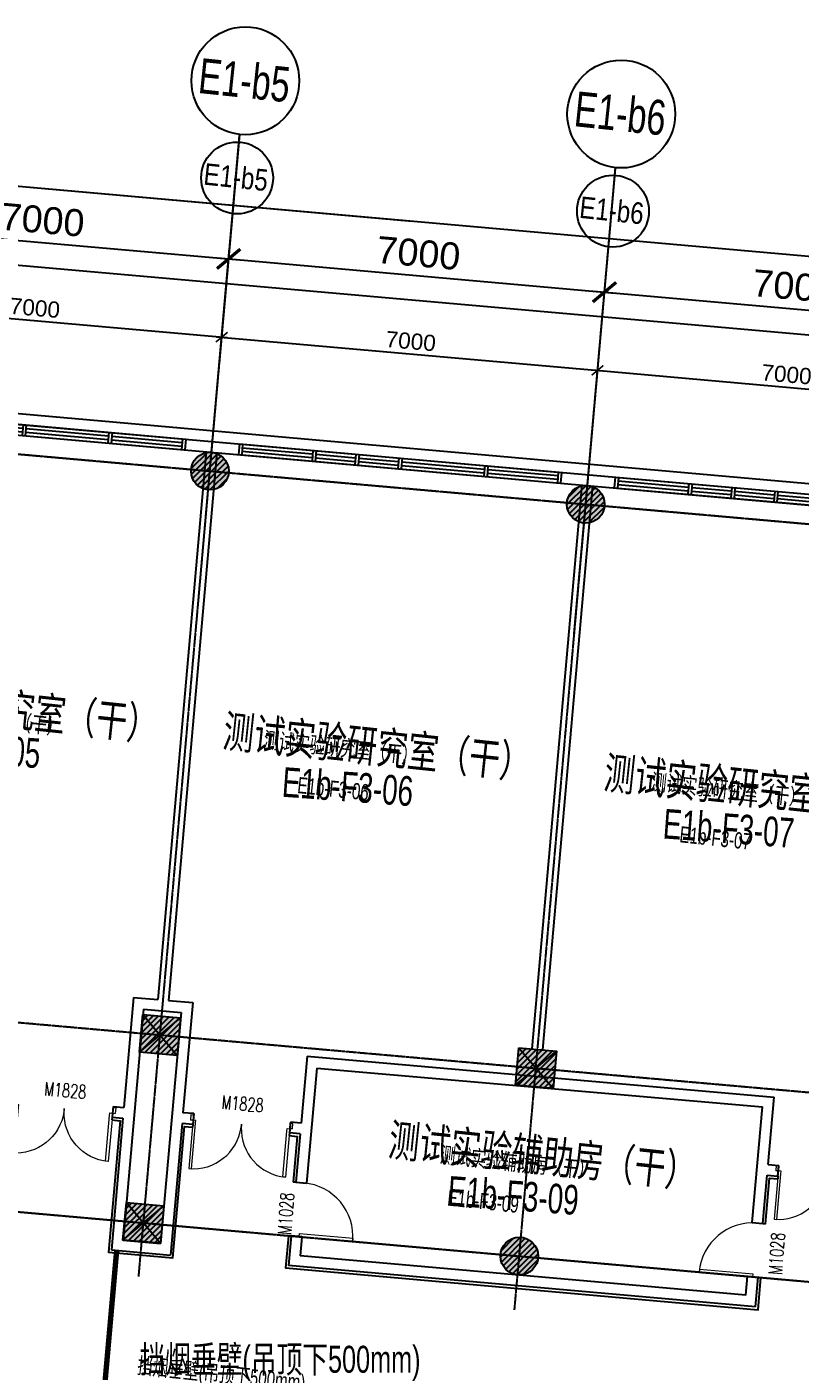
# Model space of a CAD drawing. Header units: millimetres. Extents: x -174040 to 151923, y -227569 to 142020.
# Drawn here: x -87908 to -73562, y 41272 to 66205 of the extents above; entities that cross this region are included whole.
import ezdxf
from ezdxf.enums import TextEntityAlignment as Align

# ---------------------------------------------------------------- set-up
doc = ezdxf.new("R2010")
doc.units = ezdxf.units.MM
doc.header["$LTSCALE"] = 5
for name, pattern in [('E-RG-1F$0$$0$DOTE', [2.42, 2, -0.2, 0.02, -0.2]), ('E-RG-2F-300xp$0$$2$CENTER', [2, 1.25, -0.25, 0.25, -0.25]), ('XRE2$0$HIDDEN', [0.375, 0.25, -0.125])]:
    doc.linetypes.add(name, pattern=pattern)
for name, color, linetype in [('00外装饰面', 21, 'Continuous'), ('A—墙体', 7, 'Continuous'), ('A—文字索引', 40, 'Continuous'), ('A—轴线、尺寸', 1, 'Continuous'), ('A—门窗', 135, 'Continuous'), ('E-COLS-F3$0$0S-COLS-HATCH', 8, 'Continuous'), ('E-COLS-F3$0$0S-COLS-HATCH-I', 8, 'Continuous'), ('E-COLS-F3$0$0S-COLS-LINE', 4, 'Continuous'), ('E-RG-2F-300xp$0$$0$0S-AXIS', 1, 'E-RG-2F-300xp$0$$2$CENTER'), ('E-RG-2F-300xp$0$E-RG-1F$0$A-DIMS-100', 1, 'Continuous'), ('E1-RI-3F$0$A-SYMB-DOOR', 4, 'Continuous'), ('I—平面—文字', 40, 'Continuous'), ('I—平面—文字（放大1：100）', 40, 'XRE2$0$HIDDEN'), ('I—平面—消防设施', 10, 'Continuous'), ('I—平面—装饰面层线', 192, 'Continuous'), ('I—平面—门', 22, 'Continuous'), ('I—平面—门编号', 22, 'Continuous'), ('轴线100', 1, 'Continuous')]:
    doc.layers.add(name, color=color, linetype=linetype)
for name, color, linetype, lineweight in [('E1-RI-3F$0$A-DOOR', 32, 'Continuous', 5), ('E1-RI-3F$0$A-DOOR-FRAM', 1, 'Continuous', 9), ('E1-RI-3F$0$A-GLAZ-CWMG', 3, 'Continuous', 5)]:
    doc.layers.add(name, color=color, linetype=linetype, lineweight=lineweight)
doc.styles.add('ARIAL', font='arial.ttf')
doc.styles.add('E1-RI-3F$0$ECADI-TXT', font='simplex.shx', dxfattribs={"bigfont": 'hztxt.shx'})
doc.styles.add('XD2008', font='SIMYOU.TTF', dxfattribs={"width": 0.7})
doc.dimstyles.new('200', dxfattribs={"dimscale": 200, "dimtxt": 2.5, "dimasz": 2, "dimexe": 1, "dimexo": 1, "dimgap": 0.8, "dimtad": 1, "dimdec": 0, "dimdsep": 46, "dimtxsty": 'ARIAL', "dimblk1": 'ARCHTICK', "dimblk2": 'ARCHTICK', "dimsah": 1, "dimcen": -0.9, "dimdle": 1, "dimclrd": 256, "dimclre": 256, "dimclrt": 40, "dimaunit": 1, "dimadec": 0, "dimazin": 0, "dimtfac": 0.35, "dimtdec": 0, "dimtix": 1, "dimtmove": 2, "dimatfit": 3, "dimldrblk": 'ARCHTICK', "dimfxl": 0, "dimtvp": 0.8, "dimtolj": 1, "dimtzin": 0, "dimarcsym": 0})
doc.dimstyles.new('副本 100', dxfattribs={"dimscale": 100, "dimtxt": 2.5, "dimasz": 2, "dimexe": 1, "dimexo": 1, "dimgap": 0.8, "dimtad": 1, "dimdec": 0, "dimdsep": 46, "dimtxsty": 'ARIAL', "dimblk1": 'ARCHTICK', "dimblk2": 'ARCHTICK', "dimsah": 1, "dimcen": -0.9, "dimdle": 1, "dimclrd": 256, "dimclre": 256, "dimclrt": 40, "dimaunit": 1, "dimadec": 0, "dimazin": 0, "dimtfac": 0.35, "dimtdec": 0, "dimtix": 1, "dimtmove": 2, "dimatfit": 3, "dimldrblk": 'ARCHTICK', "dimfxl": 0, "dimtvp": 0.8, "dimtolj": 1, "dimtzin": 0, "dimarcsym": 0})
pattern_1 = [(45, (0, 0), (-53.0330086, 53.0330086), [])]

# ---------------------------------------------------------------- blocks, each defined once
blk = doc.blocks.new('_ArchTick')
at = {"color": 0, "linetype": 'ByBlock', "const_width": 0.15}
blk.add_lwpolyline([(-0.5, -0.5), (0.5, 0.5)], dxfattribs=at)
blk = doc.blocks.new('*D195')
at = {"layer": 'A—轴线、尺寸', "linetype": 'ByBlock', "lineweight": -2}
for p, q in [((-91560, 57737), (-91120, 62717)), ((-91337, 62536), (-83966, 61884)), ((-84588, 57121), (-84147, 62101))]:
    blk.add_line(p, q, dxfattribs=at)
at = {"layer": 'Defpoints', "color": 0, "linetype": 'ByBlock'}
for p in [(-84165, 61902), (-91578, 57538), (-84605, 56921)]:
    blk.add_point(p, dxfattribs=at)
at = {"layer": 'A—轴线、尺寸', "linetype": 'ByBlock', "lineweight": -2, "xscale": 400, "yscale": 400, "zscale": 400}
for p, rotation in [((-91138, 62518), 174.9478286028069), ((-84165, 61902), 354.9478286028069)]:
    blk.add_blockref('_ArchTick', p, dxfattribs=dict(at, rotation=rotation))
at = {"layer": 'A—轴线、尺寸', "color": 40, "linetype": 'ByBlock', "insert": (-87615, 62624), "char_height": 500, "attachment_point": 5, "rotation": 354.9478, "style": 'ARIAL'}
blk.add_mtext('\\A1;7000', dxfattribs=at)
blk = doc.blocks.new('*D196')
at = {"layer": 'A—轴线、尺寸', "linetype": 'ByBlock', "lineweight": -2}
for p, q in [((-84588, 57121), (-84147, 62101)), ((-84364, 61919), (-76993, 61268)), ((-77615, 56504), (-77174, 61484))]:
    blk.add_line(p, q, dxfattribs=at)
at = {"layer": 'Defpoints', "color": 0, "linetype": 'ByBlock'}
for p in [(-77192, 61285), (-84605, 56921), (-77632, 56305)]:
    blk.add_point(p, dxfattribs=at)
at = {"layer": 'A—轴线、尺寸', "linetype": 'ByBlock', "lineweight": -2, "xscale": 400, "yscale": 400, "zscale": 400}
for p, rotation in [((-84165, 61902), 174.9478286028069), ((-77192, 61285), 354.9478286028069)]:
    blk.add_blockref('_ArchTick', p, dxfattribs=dict(at, rotation=rotation))
at = {"layer": 'A—轴线、尺寸', "color": 40, "linetype": 'ByBlock', "insert": (-80642, 62007), "char_height": 500, "attachment_point": 5, "rotation": 354.9478, "style": 'ARIAL'}
blk.add_mtext('\\A1;7000', dxfattribs=at)
blk = doc.blocks.new('*D197')
at = {"layer": 'A—轴线、尺寸', "linetype": 'ByBlock', "lineweight": -2}
for p, q in [((-77615, 56504), (-77174, 61484)), ((-77391, 61303), (-70020, 60651)), ((-70642, 55888), (-70202, 60868))]:
    blk.add_line(p, q, dxfattribs=at)
at = {"layer": 'Defpoints', "color": 0, "linetype": 'ByBlock'}
for p in [(-70219, 60669), (-77632, 56305), (-70660, 55689)]:
    blk.add_point(p, dxfattribs=at)
at = {"layer": 'A—轴线、尺寸', "linetype": 'ByBlock', "lineweight": -2, "xscale": 400, "yscale": 400, "zscale": 400}
for p, rotation in [((-77192, 61285), 174.9478286028069), ((-70219, 60669), 354.9478286028069)]:
    blk.add_blockref('_ArchTick', p, dxfattribs=dict(at, rotation=rotation))
at = {"layer": 'A—轴线、尺寸', "color": 40, "linetype": 'ByBlock', "insert": (-73669, 61391), "char_height": 500, "attachment_point": 5, "rotation": 354.9478, "style": 'ARIAL'}
blk.add_mtext('\\A1;7000', dxfattribs=at)
blk = doc.blocks.new('*D203')
at = {"layer": 'A—轴线、尺寸', "linetype": 'ByBlock', "lineweight": -2}
for p, q in [((-112521, 59088), (-111949, 65563)), ((-112166, 65381), (-66444, 61339)), ((-67198, 55081), (-66626, 61556))]:
    blk.add_line(p, q, dxfattribs=at)
at = {"layer": 'Defpoints', "color": 0, "linetype": 'ByBlock'}
for p in [(-66643, 61357), (-112539, 58889), (-67216, 54882)]:
    blk.add_point(p, dxfattribs=at)
at = {"layer": 'A—轴线、尺寸', "linetype": 'ByBlock', "lineweight": -2, "xscale": 400, "yscale": 400, "zscale": 400}
for p, rotation in [((-111967, 65363), 174.9478286028069), ((-66643, 61357), 354.9478286028069)]:
    blk.add_blockref('_ArchTick', p, dxfattribs=dict(at, rotation=rotation))
at = {"layer": 'A—轴线、尺寸', "color": 40, "linetype": 'ByBlock', "insert": (-89268, 63774), "char_height": 500, "attachment_point": 5, "rotation": 354.9478, "style": 'ARIAL'}
blk.add_mtext('\\A1;45500', dxfattribs=at)
blk = doc.blocks.new('E1-RI-3F$0$MRY_DOOR-2-SOLID_-_1_8_MET')
at = {"layer": 'E1-RI-3F$0$A-DOOR'}
for p, q in [((-849, -66), (-900, -66)), ((-900, -66), (-900, -113)), ((-900, -113), (-900, -966)), ((-849, -113), (-849, -66)), ((-849, -966), (-849, -113)), ((849, -66), (900, -66)), ((849, -116), (849, -66)), ((849, -966), (849, -116)), ((900, -66), (900, -116)), ((900, -116), (900, -966)), ((-900, -966), (-849, -966)), ((900, -966), (849, -966))]:
    blk.add_line(p, q, dxfattribs=at)
for centre, start, end in [((-900, -66), 270, 356.8839), ((-900, -66), 356.8839, 0.5), ((900, -66), 179.5, 183.117), ((900, -66), 183.117, 270)]:
    blk.add_arc(centre, 900, start, end, dxfattribs=at)
at = {"layer": 'E1-RI-3F$0$A-DOOR-FRAM'}
for p, q in [((-951, 36), (-900, 36)), ((-951, 36), (-951, -66)), ((-900, 36), (-900, -66)), ((900, -66), (900, 36)), ((900, 36), (951, 36)), ((951, -66), (951, 36)), ((-900, -66), (-951, -66)), ((951, -66), (900, -66))]:
    blk.add_line(p, q, dxfattribs=at)
blk = doc.blocks.new('XRE3')
at = {"layer": 'E-COLS-F3$0$0S-COLS-HATCH'}
h = blk.add_hatch(color=18, dxfattribs=at)
edge = h.paths.add_edge_path()
edge.add_arc((11759267, -6151252), 350, 0, 360)
h = blk.add_hatch(color=18, dxfattribs=at)
edge = h.paths.add_edge_path()
edge.add_arc((11766240, -6151868), 350, 0, 360)
for points in [[(11758024, -6161331), (11758722, -6161393), (11758660, -6162090), (11757963, -6162028)], [(11764997, -6161948), (11765694, -6162009), (11765633, -6162707), (11764935, -6162645)], [(11757716, -6164818), (11758413, -6164879), (11758352, -6165576), (11757654, -6165515)]]:
    blk.add_hatch(color=18, dxfattribs=at).paths.add_polyline_path(points)
h = blk.add_hatch(color=18, dxfattribs=at)
edge = h.paths.add_edge_path()
edge.add_arc((11765007, -6165813), 350, 0, 360)
at = {"layer": 'E-COLS-F3$0$0S-COLS-HATCH-I'}
h = blk.add_hatch(dxfattribs=at)
h.set_pattern_fill('ANSI31', color=256, scale=600, style=0)
h.set_pattern_definition(pattern_1)
edge = h.paths.add_edge_path()
edge.add_arc((11759267, -6151252), 350, 0, 360)
h = blk.add_hatch(dxfattribs=at)
h.set_pattern_fill('ANSI31', color=256, scale=600, style=0)
h.set_pattern_definition(pattern_1)
edge = h.paths.add_edge_path()
edge.add_arc((11766240, -6151868), 350, 0, 360)
h = blk.add_hatch(dxfattribs=at)
h.set_pattern_fill('ANSI31', color=256, scale=600, style=0)
h.set_pattern_definition(pattern_1)
h.paths.add_polyline_path([(11758024, -6161331), (11758722, -6161393), (11758660, -6162090), (11757963, -6162028)])
h = blk.add_hatch(dxfattribs=at)
h.set_pattern_fill('ANSI31', color=256, scale=600, style=0)
h.set_pattern_definition(pattern_1)
h.paths.add_polyline_path([(11764997, -6161948), (11765694, -6162009), (11765633, -6162707), (11764935, -6162645)])
h = blk.add_hatch(dxfattribs=at)
h.set_pattern_fill('ANSI31', color=256, scale=600, style=0)
h.set_pattern_definition(pattern_1)
h.paths.add_polyline_path([(11757716, -6164818), (11758413, -6164879), (11758352, -6165576), (11757654, -6165515)])
h = blk.add_hatch(dxfattribs=at)
h.set_pattern_fill('ANSI31', color=256, scale=600, style=0)
h.set_pattern_definition(pattern_1)
edge = h.paths.add_edge_path()
edge.add_arc((11765007, -6165813), 350, 0, 360)
at = {"layer": 'Defpoints'}
for p, q in [((11757963, -6162028), (11758722, -6161393)), ((11758024, -6161331), (11758660, -6162090)), ((11764997, -6161948), (11765633, -6162707)), ((11764935, -6162645), (11765694, -6162009)), ((11757654, -6165515), (11758413, -6164879)), ((11757716, -6164818), (11758352, -6165576))]:
    blk.add_line(p, q, dxfattribs=at)
at = {"layer": 'E-COLS-F3$0$0S-COLS-LINE', "color": 255}
for points in [[(11758024, -6161331), (11758722, -6161393), (11758660, -6162090), (11757963, -6162028)], [(11764997, -6161948), (11765694, -6162009), (11765633, -6162707), (11764935, -6162645)], [(11757716, -6164818), (11758413, -6164879), (11758352, -6165576), (11757654, -6165515)]]:
    blk.add_lwpolyline(points, close=True, dxfattribs=at)
for centre in [(11759267, -6151252), (11766240, -6151868), (11765007, -6165813)]:
    blk.add_circle(centre, 350, dxfattribs=at)
blk = doc.blocks.new('E1-RI-3F$0$ERWEW')
at = {"layer": 'A—门窗'}
for p, q in [((12241778, -5091274), (12241778, -5091474)), ((12241778, -5091274), (12247778, -5091274)), ((12241838, -5091274), (12241838, -5091474)), ((12241838, -5091341), (12243148, -5091341)), ((12243148, -5091274), (12243148, -5091474)), ((12243208, -5091274), (12243208, -5091474)), ((12243208, -5091341), (12243948, -5091341)), ((12243948, -5091274), (12243948, -5091474)), ((12244008, -5091274), (12244008, -5091474)), ((12244008, -5091341), (12244748, -5091341)), ((12244748, -5091274), (12244748, -5091474)), ((12244808, -5091274), (12244808, -5091474)), ((12244808, -5091341), (12246348, -5091341)), ((12246348, -5091274), (12246348, -5091474)), ((12246408, -5091274), (12246408, -5091474)), ((12246408, -5091341), (12247718, -5091341)), ((12247718, -5091274), (12247718, -5091474)), ((12247778, -5091274), (12247778, -5091474)), ((12241778, -5091474), (12247778, -5091474)), ((12241838, -5091408), (12243148, -5091408)), ((12243208, -5091408), (12243948, -5091408)), ((12244008, -5091408), (12244748, -5091408)), ((12244808, -5091408), (12246348, -5091408)), ((12246408, -5091408), (12247718, -5091408))]:
    blk.add_line(p, q, dxfattribs=at)
blk = doc.blocks.new('E1-RI-3F$0$ECADI-TAG-DOOR')
blk = doc.blocks.new('E1-RI-3F$0$SINGLE-FLUSH_VISION_-_0_93')
at = {"layer": 'E1-RI-3F$0$A-DOOR'}
for p, q in [((399.2, 76.2), (399.2, 976.2)), ((450, 976.2), (399.2, 976.2)), ((450, 76.2), (450, 976.2)), ((450, 76.2), (399.2, 76.2))]:
    blk.add_line(p, q, dxfattribs=at)
blk.add_arc((450, 76.2), 900, 90, 180, dxfattribs=at)
blk = doc.blocks.new('E1-RI-3F$0$SINGLE-FLUSH_VISION_-_0_92')
at = {"layer": 'E1-RI-3F$0$A-DOOR'}
for p, q in [((399, -76), (399, -1075)), ((450, -76), (399, -76)), ((450, -76), (450, -1076))]:
    blk.add_line(p, q, dxfattribs=at)
blk.add_arc((450, -76), 1000, 180, 270, dxfattribs=at)
blk = doc.blocks.new('*D465')
at = {"layer": 'Defpoints', "color": 0, "linetype": 'ByBlock'}
for p in [(-204810, 60971), (-212224, 56607), (-205251, 55991)]:
    blk.add_point(p, dxfattribs=at)
at = {"layer": '轴线100', "linetype": 'ByBlock', "lineweight": -2}
for p, q in [((-212215, 56707), (-211774, 61687)), ((-211883, 61596), (-204711, 60962)), ((-205242, 56091), (-204802, 61071))]:
    blk.add_line(p, q, dxfattribs=at)
at = {"layer": '轴线100', "linetype": 'ByBlock', "lineweight": -2, "xscale": 200, "yscale": 200, "zscale": 200}
for p, rotation in [((-211783, 61588), 174.9478286063447), ((-204810, 60971), 354.9478286063447)]:
    blk.add_blockref('_ArchTick', p, dxfattribs=dict(at, rotation=rotation))
at = {"layer": '轴线100', "color": 40, "linetype": 'ByBlock', "insert": (-208276, 61512), "char_height": 300, "attachment_point": 5, "rotation": 354.9478, "style": 'ARIAL'}
blk.add_mtext('\\A1;7000', dxfattribs=at)
blk = doc.blocks.new('*D466')
at = {"layer": 'Defpoints', "color": 0, "linetype": 'ByBlock'}
for p in [(-197838, 60355), (-205251, 55991), (-198278, 55374)]:
    blk.add_point(p, dxfattribs=at)
at = {"layer": '轴线100', "linetype": 'ByBlock', "lineweight": -2}
for p, q in [((-205242, 56091), (-204802, 61071)), ((-204910, 60980), (-197738, 60346)), ((-198269, 55474), (-197829, 60454))]:
    blk.add_line(p, q, dxfattribs=at)
at = {"layer": '轴线100', "linetype": 'ByBlock', "lineweight": -2, "xscale": 200, "yscale": 200, "zscale": 200}
for p, rotation in [((-204810, 60971), 174.9478286063447), ((-197838, 60355), 354.9478286063447)]:
    blk.add_blockref('_ArchTick', p, dxfattribs=dict(at, rotation=rotation))
at = {"layer": '轴线100', "color": 40, "linetype": 'ByBlock', "insert": (-201303, 60895), "char_height": 300, "attachment_point": 5, "rotation": 354.9478, "style": 'ARIAL'}
blk.add_mtext('\\A1;7000', dxfattribs=at)
blk = doc.blocks.new('*D467')
at = {"layer": 'Defpoints', "color": 0, "linetype": 'ByBlock'}
for p in [(-190865, 59738), (-198278, 55374), (-191305, 54758)]:
    blk.add_point(p, dxfattribs=at)
at = {"layer": '轴线100', "linetype": 'ByBlock', "lineweight": -2}
for p, q in [((-198269, 55474), (-197829, 60454)), ((-197937, 60363), (-190765, 59729)), ((-191296, 54858), (-190856, 59838))]:
    blk.add_line(p, q, dxfattribs=at)
at = {"layer": '轴线100', "linetype": 'ByBlock', "lineweight": -2, "xscale": 200, "yscale": 200, "zscale": 200}
for p, rotation in [((-197838, 60355), 174.9478286063447), ((-190865, 59738), 354.9478286063447)]:
    blk.add_blockref('_ArchTick', p, dxfattribs=dict(at, rotation=rotation))
at = {"layer": '轴线100', "color": 40, "linetype": 'ByBlock', "insert": (-194331, 60279), "char_height": 300, "attachment_point": 5, "rotation": 354.9478, "style": 'ARIAL'}
blk.add_mtext('\\A1;7000', dxfattribs=at)
blk = doc.blocks.new('*D474')
at = {"layer": 'Defpoints', "color": 0, "linetype": 'ByBlock'}
for p in [(-187289, 60426), (-233185, 57958), (-187861, 53952)]:
    blk.add_point(p, dxfattribs=at)
at = {"layer": '轴线100', "linetype": 'ByBlock', "lineweight": -2}
for p, q in [((-233176, 58058), (-232603, 64532)), ((-232712, 64442), (-187189, 60417)), ((-187853, 54051), (-187280, 60526))]:
    blk.add_line(p, q, dxfattribs=at)
at = {"layer": '轴线100', "linetype": 'ByBlock', "lineweight": -2, "xscale": 200, "yscale": 200, "zscale": 200}
for p, rotation in [((-232612, 64433), 174.9478286063447), ((-187289, 60426), 354.9478286063447)]:
    blk.add_blockref('_ArchTick', p, dxfattribs=dict(at, rotation=rotation))
at = {"layer": '轴线100', "color": 40, "linetype": 'ByBlock', "insert": (-209930, 62662), "char_height": 300, "attachment_point": 5, "rotation": 354.9478, "style": 'ARIAL'}
blk.add_mtext('\\A1;45500', dxfattribs=at)
blk = doc.blocks.new('A$C1C9D1350')
at = {"layer": '轴线100', "linetype": 'E-RG-1F$0$$0$DOTE'}
for p, q in [((-206350.3, 43545.7), (-204607.2, 63262.1)), ((-199377.5, 42929.3), (-197634.4, 62645.7)), ((-239010.8, 61491.6), (-181729.9, 56427.6)), ((-239935.4, 51032.4), (-182654.5, 45968.4)), ((-240243.7, 47546), (-182962.7, 42482))]:
    blk.add_line(p, q, dxfattribs=at)
at = {"layer": '轴线100', "linetype": 'ByBlock'}
for p, q in [((-204853.2, 60479.3), (-204607.2, 63262.1)), ((-197747.2, 61370), (-197634.4, 62645.7))]:
    blk.add_line(p, q, dxfattribs=at)
for centre in [(-204525, 63923.7), (-197552.1, 63307.2)]:
    blk.add_circle(centre, 666.7, dxfattribs=at)
at = {"layer": '轴线100', "color": 40, "style": 'ARIAL', "width": 0.8}
for s, p in [('E1-b5', (-204547.4, 63939)), ('E1-b6', (-197574.5, 63322.5))]:
    blk.add_text(s, height=400, rotation=354, dxfattribs=at).set_placement(p, align=Align.MIDDLE_CENTER)
at = {"layer": '轴线100', "linetype": 'ByBlock'}
for base, p1, p2, picture, middle in [((-187289, 60426), (-233184.6, 57958.5), (-187861.4, 53951.6), '*D474', (-209930.1, 62661.7)), ((-204810.4, 60971.1), (-212223.5, 56607.4), (-205250.7, 55990.9), '*D465', (-208276.3, 61511.6)), ((-197837.6, 60354.7), (-205250.7, 55990.9), (-198277.9, 55374.5), '*D466', (-201303.5, 60895.1)), ((-190864.8, 59738.2), (-198277.9, 55374.5), (-191305.1, 54758), '*D467', (-194330.7, 60278.7))]:
    dim = blk.add_linear_dim(base=base, p1=p1, p2=p2, angle=174.94783, dimstyle='副本 100', override={"dimtxt": 3}, dxfattribs=at)
    dim.commit()
    dim.dimension.update_dxf_attribs({"geometry": picture, "text_midpoint": middle})

msp = doc.modelspace()

# ---------------------------------------------------------------- linework, layer by layer
at = {"layer": '00外装饰面', "linetype": 'ByBlock', "ltscale": 5}
msp.add_line((-97963.2, 59909.4), (-70848.9, 57512.3), dxfattribs=at)
at = {"layer": 'A—墙体'}
for p, q in [((-91934.4, 59175.6), (-70866.6, 57313.1)), ((-91354.4, 58923.6), (-70884, 57113.8)), ((-84580.8, 58324.7), (-85479, 48164.4)), ((-84381.5, 58307.1), (-85279.8, 48146.7)), ((-78532.8, 47249.1), (-77608.1, 57708.3)), ((-78333.6, 47231.5), (-77408.9, 57690.7)), ((-85927.1, 48204), (-86107.6, 46161.9)), ((-85927.1, 48204), (-85479, 48164.4)), ((-85279.8, 48146.7), (-84831.4, 48107.1)), ((-85745.5, 47987.1), (-86124.2, 43703.8)), ((-85745.5, 47987.1), (-85048.2, 47925.5)), ((-85048.2, 47925.5), (-85426.9, 43642.2)), ((-84831.4, 48107.1), (-85011.9, 46065.1)), ((-82710.8, 47111.1), (-82820.5, 45871.3)), ((-82529.2, 46894.5), (-82718.1, 44758)), ((-82710.8, 47111.1), (-74043.9, 46355.3)), ((-82529.2, 46894.5), (-74260.7, 46173.4)), ((-86307.1, 46179.5), (-86324.7, 45980.3)), ((-86307.1, 46179.5), (-86107.6, 46161.9)), ((-74450.5, 44027.1), (-74260.7, 46173.4)), ((-74154.4, 45105.2), (-74043.9, 46355.3)), ((-86125.3, 45962.6), (-86341, 43522.2)), ((-86324.7, 45980.3), (-86125.3, 45962.6)), ((-84812.7, 46047.5), (-85011.9, 46065.1)), ((-84812.7, 46047.5), (-84830.3, 45848.2)), ((-83019.7, 45888.9), (-83037.3, 45689.7)), ((-82820.5, 45871.3), (-83019.7, 45888.9)), ((-85029.5, 45865.8), (-85245.3, 43425.4)), ((-84830.3, 45848.2), (-85029.5, 45865.8)), ((-82838.1, 45672.1), (-83037.3, 45689.7)), ((-82838.1, 45672.1), (-82917.3, 44775.4)), ((-74251.2, 44009.5), (-74172, 44906)), ((-74172, 44906), (-73972.8, 44888.4)), ((-74154.4, 45105.2), (-73955.2, 45087.6)), ((-73972.8, 44888.4), (-73955.2, 45087.6)), ((-82917.3, 44775.4), (-82718.1, 44758)), ((-74450.5, 44027.1), (-74251.2, 44009.5)), ((-86124.2, 43703.8), (-85426.9, 43642.2)), ((-83005.4, 43779.2), (-83053.8, 43231.6)), ((-82806.2, 43761.9), (-83005.4, 43779.2)), ((-82806.2, 43761.9), (-82837, 43413.2)), ((-86341, 43522.2), (-85245.3, 43425.4)), ((-74569.4, 42682.3), (-82837, 43413.2)), ((-74387.7, 42465.5), (-83053.8, 43231.6)), ((-74569.4, 42682.3), (-74538.5, 43030.9)), ((-74538.5, 43030.9), (-74339.2, 43013.3)), ((-74387.7, 42465.5), (-74339.3, 43013.3))]:
    msp.add_line(p, q, dxfattribs=at)
at = {"layer": 'A—轴线、尺寸', "linetype": 'ByBlock'}
for p, q in [((-107701.4, 64986.3), (-80762.5, 62604.7)), ((-84335.9, 59959.1), (-83961.6, 64192.6)), ((-77229.8, 60849.8), (-76988.8, 63576.2))]:
    msp.add_line(p, q, dxfattribs=at)
at = {"layer": 'A—轴线、尺寸', "linetype": 'E-RG-1F$0$$0$DOTE'}
for p, q in [((-85832.9, 43025.6), (-83961.6, 64192.6)), ((-78860.1, 42409.1), (-76988.8, 63576.2)), ((-115430.8, 60700.7), (-60738.7, 55865.6))]:
    msp.add_line(p, q, dxfattribs=at)
at = {"layer": 'A—轴线、尺寸', "linetype": 'ByBlock'}
for centre in [(-83854.5, 65205.4), (-76881.6, 64588.9)]:
    msp.add_circle(centre, 1000, dxfattribs=at)
at = {"layer": 'E-RG-2F-300xp$0$$0$0S-AXIS', "linetype": 'E-RG-2F-300xp$0$$2$CENTER'}
msp.add_line((-116664.5, 46755.2), (-63142.7, 42023.5), dxfattribs=at)
at = {"layer": 'E-RG-2F-300xp$0$E-RG-1F$0$A-DIMS-100', "ltscale": 3}
for p, q in [((-84335.9, 59959.1), (-83960, 64210.9)), ((-77229.8, 60849.8), (-76987.2, 63594.5))]:
    msp.add_line(p, q, dxfattribs=at)
at = {"layer": 'I—平面—消防设施', "const_width": 100}
msp.add_lwpolyline([(-86678.3, 38575.9), (-86241, 43522.2), (-86241, 43522.2)], dxfattribs=at)
at = {"layer": 'I—平面—装饰面层线'}
for p, q in [((-86324.7, 45980.3), (-86329.1, 45930.2)), ((-84830.3, 45848.2), (-84834.7, 45798.4)), ((-83037.2, 45689.7), (-83041.6, 45639.9)), ((-73972.7, 44888.3), (-73976.9, 44839.8)), ((-82917.3, 44775.4), (-82967.2, 44779.8)), ((-74251.2, 44009.5), (-74202.7, 44005.2)), ((-83005.4, 43779.2), (-83055.2, 43783.7)), ((-74339.3, 43013.3), (-74290, 43009))]:
    msp.add_line(p, q, dxfattribs=at)
for points in [[(-86329.1, 45930.2), (-86179.5, 45917), (-86395.2, 43476.8), (-85199.9, 43371.1), (-84984.1, 45811.6), (-84834.7, 45798.4)], [(-83041.6, 45639.9), (-82892.3, 45626.7), (-82967.2, 44779.8)], [(-74202.7, 44005.2), (-74128.5, 44853.2), (-73976.9, 44839.8)], [(-83055.2, 43783.7), (-83108, 43186.2), (-74342.3, 42411.3), (-74290, 43009)]]:
    msp.add_lwpolyline(points, dxfattribs=at)

# ---------------------------------------------------------------- block references
at = {"layer": 'A—门窗'}
msp.add_blockref('XRE3', (-11843778.7, 6209218.7), dxfattribs=at)
at = {"layer": 'E1-RI-3F$0$A-GLAZ-CWMG', "rotation": 354.9478286031769}
for p in [(-11836803.7, 6208627.2), (-11829830.9, 6208010.7), (-11822858.1, 6207394.3)]:
    msp.add_blockref('E1-RI-3F$0$ERWEW', p, dxfattribs=at)
at = {"layer": 'I—平面—门', "xscale": -1, "rotation": 354.8865318364303}
msp.add_blockref('E1-RI-3F$0$MRY_DOOR-2-SOLID_-_1_8_MET', (-87208.5, 46202.3), dxfattribs=at)
at = {"layer": 'I—平面—门'}
for name, p, rotation in [('E1-RI-3F$0$MRY_DOOR-2-SOLID_-_1_8_MET', (-83921.2, 45911.9), 355.0155997263573), ('E1-RI-3F$0$MRY_DOOR-2-SOLID_-_1_8_MET', (-73061.8, 44973.3), 355.0155997263573), ('E1-RI-3F$0$SINGLE-FLUSH_VISION_-_0_92', (-74323.9, 43463.8), 265.0220741153855)]:
    msp.add_blockref(name, p, dxfattribs=dict(at, rotation=rotation))
at = {"layer": 'I—平面—门', "xscale": 1.111111111111111, "yscale": 1.111111111111111, "zscale": 1.111111111111111, "rotation": 265.0155997263594}
msp.add_blockref('E1-RI-3F$0$SINGLE-FLUSH_VISION_-_0_93', (-82898.8, 44271.8), dxfattribs=at)
at = {"layer": 'I—平面—门编号'}
ref = msp.add_blockref('E1-RI-3F$0$ECADI-TAG-DOOR', (-86645.9, 45578.4), dxfattribs=dict(at, xscale=100.0000000022703, yscale=100.0000000022703, zscale=100.0000000022703, rotation=355.3264569251837))
ref.add_attrib('门窗主编号1', 'M1828', dxfattribs={"layer": 'E1-RI-3F$0$A-SYMB-DOOR', "height": 250, "rotation": 355.32646, "style": 'E1-RI-3F$0$ECADI-TXT', "width": 0.7}).set_placement((-86815.7, 46323.1), align=Align.RIGHT)
ref = msp.add_blockref('E1-RI-3F$0$ECADI-TAG-DOOR', (-83356.4, 45329.4), dxfattribs=dict(at, xscale=100.0000000022703, yscale=100.0000000022703, zscale=100.0000000022703, rotation=355.3264569251837))
ref.add_attrib('门窗主编号1', 'M1828', dxfattribs={"layer": 'E1-RI-3F$0$A-SYMB-DOOR', "height": 250, "rotation": 355.32646, "style": 'E1-RI-3F$0$ECADI-TXT', "width": 0.7}).set_placement((-83526.2, 46074.1), align=Align.RIGHT)
ref = msp.add_blockref('E1-RI-3F$0$ECADI-TAG-DOOR', (-82206.3, 44750.9), dxfattribs=dict(at, xscale=100.0000000022703, yscale=100.0000000022703, zscale=100.0000000022703, rotation=85.93475024227354))
ref.add_attrib('门窗主编号1', 'M1028', dxfattribs={"layer": 'E1-RI-3F$0$A-SYMB-DOOR', "height": 250, "rotation": 85.93475, "style": 'E1-RI-3F$0$ECADI-TXT', "width": 0.7}).set_placement((-82949.2, 44573.1), align=Align.RIGHT)
ref = msp.add_blockref('E1-RI-3F$0$ECADI-TAG-DOOR', (-73100.4, 44010.1), dxfattribs=dict(at, xscale=100.0000000022703, yscale=100.0000000022703, zscale=100.0000000022703, rotation=85.93475024227354))
ref.add_attrib('门窗主编号1', 'M1028', dxfattribs={"layer": 'E1-RI-3F$0$A-SYMB-DOOR', "height": 250, "rotation": 85.93475, "style": 'E1-RI-3F$0$ECADI-TXT', "width": 0.7}).set_placement((-73843.3, 43832.3), align=Align.RIGHT)
at = {"layer": '轴线100'}
msp.add_blockref('A$C1C9D1350', (120517.4, -520.6), dxfattribs=at)

# ---------------------------------------------------------------- texts
at = {"layer": 'A—文字索引', "style": 'ARIAL', "width": 0.7}
for s, p in [('E1-b5', (-83871.2, 65216.8)), ('E1-b6', (-76898.4, 64600.4))]:
    msp.add_text(s, height=650, rotation=354, dxfattribs=at).set_placement(p, align=Align.MIDDLE_CENTER)
at = {"layer": 'I—平面—文字', "linetype": 'ByBlock', "style": 'XD2008', "width": 0.7}
for s, height, rotation, p in [('测试实验研究室（干）', 600, 353.94417, (-91205.1, 53560.1, 0)), ('测试实验研究室（干）', 600, 353.94417, (-84289.3, 52856.2, 0)), ('E1b-F3-05', 550, 355.80807, (-90103.4, 52631.6)), ('测试实验研究室（干）', 600, 353.94417, (-77222.6, 52082.8, 0)), ('E1b-F3-06', 550, 355.80807, (-83187.7, 51927.7)), ('E1b-F3-07', 550, 355.80807, (-76120.9, 51154.2)), ('测试实验辅助房（干）', 600, 353.94417, (-81219.6, 45273.3, 0)), ('E1b-F3-09', 550, 355.80807, (-80117.9, 44344.8)), (' 挡烟垂壁(吊顶下500mm)', 500, 360, (-85948.6, 41242.4, 0))]:
    msp.add_text(s, height=height, rotation=rotation, dxfattribs=at).set_placement(p)
at = {"layer": 'I—平面—文字（放大1：100）', "linetype": 'ByBlock', "style": 'XD2008', "width": 0.7}
for s, p in [('测试实验研究室（干）', (-90116.2, 53372.1, 0)), ('测试实验研究室（干）', (-83528.4, 52839.3, 0)), ('测试实验研究室（干）', (-76339.8, 52058.9, 0)), ('E1b-F3-06', (-82900.2, 51995.3)), ('E1b-F3-07', (-75810.8, 51082.7)), ('测试实验辅助房（干）', (-80255, 45144.8, 0)), ('E1b-F3-09', (-80117.9, 44344.8)), (' 挡烟垂壁(吊顶下500mm)', (-85948.6, 41242.4, 0))]:
    msp.add_text(s, height=300, rotation=353.94417, dxfattribs=at).set_placement(p)

# ---------------------------------------------------------------- dimensions: what is measured, and where the dimension line sits
at = {"layer": 'A—轴线、尺寸', "linetype": 'ByBlock'}
for base, p1, p2, picture, middle in [((-66643.4, 61356.5), (-112539, 58889), (-67215.8, 54882.1), '*D203', (-89268.4, 63773.6)), ((-84164.8, 61901.6), (-91577.9, 57537.9), (-84605.1, 56921.4), '*D195', (-87614.7, 62623.5)), ((-77192, 61285.2), (-84605.1, 56921.4), (-77632.3, 56305), '*D196', (-80641.9, 62007.1)), ((-70219.2, 60668.8), (-77632.3, 56305), (-70659.5, 55688.6), '*D197', (-73669.1, 61390.6))]:
    dim = msp.add_linear_dim(base=base, p1=p1, p2=p2, angle=174.94783, dimstyle='200', dxfattribs=at)
    dim.commit()
    dim.dimension.update_dxf_attribs({"geometry": picture, "text_midpoint": middle})

doc.saveas('drawing.dxf')
